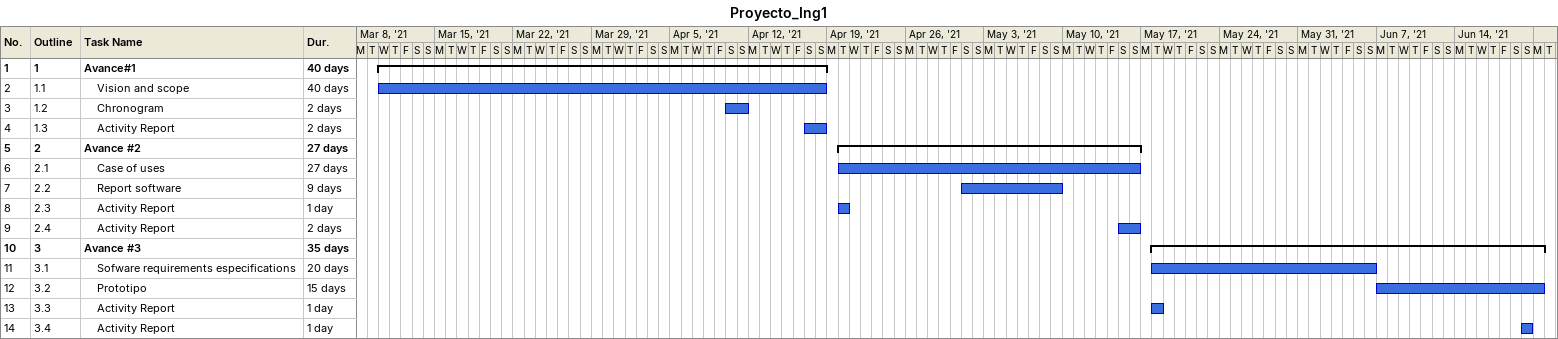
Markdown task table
Proyecto_Ing1

| ID | WBS | Task | Duration | Start | Finish |
|---|---|---|---|---|---|
| 1 | 1 | **Avance#1** | 40d | 2021-03-10 | 2021-04-18 |
| 2 | 1.1 | Vision and scope | 40d | 2021-03-10 | 2021-04-18 |
| 3 | 1.2 | Chronogram | 2d | 2021-04-10 | 2021-04-11 |
| 4 | 1.3 | Activity Report | 2d | 2021-04-17 | 2021-04-18 |
| 5 | 2 | **Avance #2** | 27d | 2021-04-20 | 2021-05-16 |
| 6 | 2.1 | Case of uses | 27d | 2021-04-20 | 2021-05-16 |
| 7 | 2.2 | Report software | 9d | 2021-05-01 | 2021-05-09 |
| 8 | 2.3 | Activity Report | 1d | 2021-04-20 | 2021-04-20 |
| 9 | 2.4 | Activity Report | 2d | 2021-05-15 | 2021-05-16 |
| 10 | 3 | **Avance #3** | 35d | 2021-05-18 | 2021-06-21 |
| 11 | 3.1 | Sofware requirements especifications | 20d | 2021-05-18 | 2021-06-06 |
| 12 | 3.2 | Prototipo | 15d | 2021-06-07 | 2021-06-21 |
| 13 | 3.3 | Activity Report | 1d | 2021-05-18 | 2021-05-18 |
| 14 | 3.4 | Activity Report | 1d | 2021-06-20 | 2021-06-20 |
